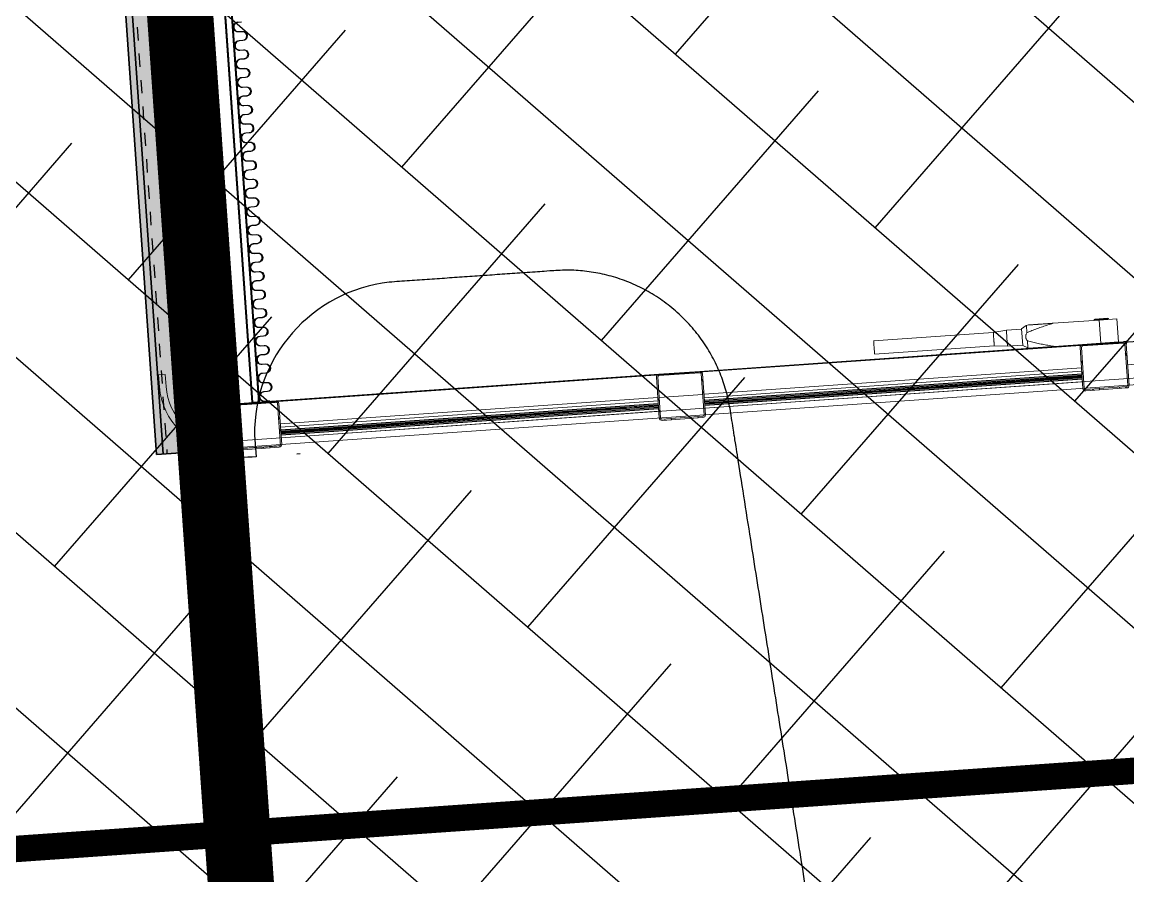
# Model space of a CAD drawing. Header units: millimetres. Extents: x 50357 to 985146, y 723188 to 1803594.
# Drawn here: x 834398.63 to 834406.99, y 820139.89 to 820146.35 of the extents above; entities that cross this region are included whole.
import ezdxf
from ezdxf.xclip import XClip

# ---------------------------------------------------------------- set-up
doc = ezdxf.new("R2010")
doc.units = ezdxf.units.MM
doc.header["$LTSCALE"] = 3
doc.header["$MEASUREMENT"] = 0
for name, pattern in [('DASHED', [19.05, 12.7, -6.35]), ('DASHED2', [0.375, 0.25, -0.125]), ('Grid Line', [22.225, 12.7, -3.175, 3.175, -3.175]), ('XXASB-PIW-ARC-DWG-1012-MWP-XXXX-WS3-XC$0$XXXXX-PIW-P-ASB_BRIDGE_DECK_ARC-XXX$0$DASHED', [19.05, 12.7, -6.35]), ('XXASB-PIW-ARC-DWG-1012-MWP-XXXX-WS3-XC$0$XXXXX-PIW-P-ASB_P34_DECK_ARC-XXX$0$Member Hidden', [4.5, 2.5, -2])]:
    doc.linetypes.add(name, pattern=pattern)
doc.layers.add('-Excluded area line', color=7, linetype='DASHED2', lineweight=40)
for name, color, linetype in [('-Section line', 7, 'Continuous'), ('00_Xref', 7, 'Continuous'), ('3A35X-MAGP-P-LD-00-0$0$LWK-GA_HANDRAIL', 7, 'Continuous'), ('3A35X-MAGP-P-LD-00-0$0$LWK-MA_PAVING BANDING', 8, 'Continuous'), ('_ANCILIARY HATCH', 252, 'Continuous')]:
    doc.layers.add(name, color=color, linetype=linetype)
for name, color, linetype, true_color in [('WKD071__', 7, 'Continuous', 0x6e6e6e), ('XXASB-PIW-ARC-DWG-1012-MWP-XXXX-WS3-XC$0$XXXXX-PIW-P-ASB_BRIDGE_DECK_ARC-XXX$0$ADS280_BSteel', 7, 'Continuous', 0x6e6e6e), ('XXASB-PIW-ARC-DWG-1012-MWP-XXXX-WS3-XC$0$XXXXX-PIW-P-ASB_BRIDGE_DECK_ARC-XXX$0$ADS280_CSteel', 7, 'Continuous', 0x6e6e6e), ('XXASB-PIW-ARC-DWG-1012-MWP-XXXX-WS3-XC$0$XXXXX-PIW-P-ASB_P34_DECK_ARC-XXX$0$A-ALUM_CLADD', 7, 'Continuous', 0x6e6e6e), ('XXASB-PIW-ARC-DWG-1012-MWP-XXXX-WS3-XC$0$XXXXX-PIW-P-ASB_P34_DECK_ARC-XXX$0$A-ALUM_CLADD_S', 7, 'Continuous', 0x6e6e6e), ('XXASB-PIW-ARC-DWG-1012-MWP-XXXX-WS3-XC$0$XXXXX-PIW-P-ASB_P34_DECK_ARC-XXX$0$ADS060_1', 7, 'Continuous', 0x6e6e6e), ('XXASB-PIW-ARC-DWG-1012-MWP-XXXX-WS3-XC$0$XXXXX-PIW-P-ASB_P34_DECK_ARC-XXX$0$ADS280_R', 7, 'XXASB-PIW-ARC-DWG-1012-MWP-XXXX-WS3-XC$0$XXXXX-PIW-P-ASB_P34_DECK_ARC-XXX$0$Member Hidden', 0x6e6e6e)]:
    doc.layers.add(name, color=color, linetype=linetype, true_color=true_color)
for name, color, linetype, lineweight, true_color in [('XXASB-PIW-ARC-DWG-1012-MWP-XXXX-WS3-XC$0$XXXXX-PIW-P-ASB_BRIDGE_DECK_ARC-XXX$0$A-FLOR-HRAL', 7, 'Continuous', 13, 0x6e6e6e), ('XXASB-PIW-ARC-DWG-1012-MWP-XXXX-WS3-XC$0$XXXXX-PIW-P-ASB_BRIDGE_DECK_ARC-XXX$0$A-GENM', 7, 'Continuous', 13, 0x6e6e6e), ('XXASB-PIW-ARC-DWG-1012-MWP-XXXX-WS3-XC$0$XXXXX-PIW-P-ASB_BRIDGE_DECK_ARC-XXX$0$ADS280__', 7, 'Continuous', 13, 0x6e6e6e), ('XXASB-PIW-ARC-DWG-1012-MWP-XXXX-WS3-XC$0$XXXXX-PIW-P-ASB_BRIDGE_DECK_ARC-XXX$0$ADS280_B', 7, 'Continuous', 13, 0x6e6e6e), ('XXASB-PIW-ARC-DWG-1012-MWP-XXXX-WS3-XC$0$XXXXX-PIW-P-ASB_BRIDGE_DECK_ARC-XXX$0$ADS280_H', 7, 'XXASB-PIW-ARC-DWG-1012-MWP-XXXX-WS3-XC$0$XXXXX-PIW-P-ASB_BRIDGE_DECK_ARC-XXX$0$DASHED', 25, 0x6e6e6e), ('XXASB-PIW-ARC-DWG-1012-MWP-XXXX-WS3-XC$0$XXXXX-PIW-P-ASB_P34_DECK_ARC-XXX$0$ADS060', 7, 'Continuous', 25, 0x6e6e6e), ('XXASB-PIW-ARC-DWG-1012-MWP-XXXX-WS3-XC$0$XXXXX-PIW-P-ASB_P34_DECK_ARC-XXX$0$ADS280__', 7, 'Continuous', 13, 0x6e6e6e), ('XXASB-PIW-ARC-DWG-1012-MWP-XXXX-WS3-XC$0$XXXXX-PIW-P-ASB_P34_DECK_ARC-XXX$0$ADS280_BSteel', 7, 'Continuous', 13, 0x6e6e6e), ('XXASB-PIW-ARC-DWG-1012-MWP-XXXX-WS3-XC$0$XXXXX-PIW-P-ASB_P34_DECK_ARC-XXX$0$ADS280_CSteel', 7, 'Continuous', 13, 0x6e6e6e), ('XXASB-PIW-ARC-DWG-1012-MWP-XXXX-WS3-XC$0$XXXXX-PIW-P-ASB_P34_DECK_ARC-XXX$0$ADS280_S', 7, 'Continuous', 35, 0x6e6e6e)]:
    doc.layers.add(name, color=color, linetype=linetype, lineweight=lineweight, true_color=true_color)
pattern_1 = [(122.722, (835227065.1, 818090920.5), (-149.583724, -96.11217), []), (122.722, (835226878.96, 818090961.01), (-149.583724, -96.11217), [])]

# ---------------------------------------------------------------- blocks, each defined once
blk = doc.blocks.new('x-baseplan')
blk.add_lwpolyline([(834550.5505, 818213.8099), (834557.1707, 818119.1058), (834549.7388, 818118.5863), (834547.9798, 818143.7498), (834547.5808, 818143.722), (834547.5407, 818144.2956), (834539.9643, 818143.7659), (834540.0207, 818142.9597), (834532.4541, 818142.4509), (834523.9731, 818144.3196), (834526.2542, 818154.6723), (834539.4112, 818151.6754), (834539.6457, 818148.3218), (834547.2222, 818148.8514), (834547.1833, 818149.4081), (834547.5823, 818149.436), (834542.9962, 818215.0413), (834543.2207, 818215.057), (834550.326, 818213.7942), (834550.5505, 818213.8099)])
blk = doc.blocks.new('XXASB-PIW-ARC-DWG-1012-MWP-XXXX-WS3-XC$0$XXXXX-PIW-P-ASB_BRIDGE_DECK_ARC-XXX$0$Top Rail Type - Top Rail_Internal_-3272184-DECK F_F_L__ARC')
at = {"layer": 'XXASB-PIW-ARC-DWG-1012-MWP-XXXX-WS3-XC$0$XXXXX-PIW-P-ASB_BRIDGE_DECK_ARC-XXX$0$A-FLOR-HRAL'}
for p, q in [((-682184.7, 105463.2), (-682234.7, 105463.1)), ((-682234.7, 105463.1), (-682234.5, 105372)), ((-682184.7, 105463.2), (-682184.5, 105372.2)), ((-681778.9, 104924.2), (-673435.1, 104924.2)), ((-681781.4, 104874.2), (-673435.1, 104874.2))]:
    blk.add_line(p, q, dxfattribs=at)
for radius, end in [(501.4, 264.46525), (451.4, 264.16656)]:
    blk.add_arc((-681733.1, 105373.3), radius, 180.15067, end, dxfattribs=at)
blk = doc.blocks.new('XXASB-PIW-ARC-DWG-1012-MWP-XXXX-WS3-XC$0$XXXXX-PIW-P-ASB_BRIDGE_DECK_ARC-XXX$0$Railing - Sabco_Joint-3422319-DECK F_F_L__ARC')
at = {"layer": 'XXASB-PIW-ARC-DWG-1012-MWP-XXXX-WS3-XC$0$XXXXX-PIW-P-ASB_BRIDGE_DECK_ARC-XXX$0$A-FLOR-HRAL'}
for p, q in [((-8.8, 0.5), (-7.8, 0.5)), ((-8.8, 0.5), (-8.8, -0.5)), ((-7.8, 0.5), (-1.5, 0.5)), ((-7.8, -0.5), (-7.8, 0.5)), ((-1.5, -0.5), (-1.5, 0.5)), ((1.5, 0.5), (7.8, 0.5)), ((1.5, 0.5), (1.5, -0.5)), ((7.8, 0.5), (8.8, 0.5)), ((7.8, 0.5), (7.8, -0.5)), ((8.8, 0.5), (8.8, -0.5)), ((-7.8, -0.5), (-8.8, -0.5)), ((-1.5, -0.5), (-7.8, -0.5)), ((7.8, -0.5), (1.5, -0.5)), ((8.8, -0.5), (7.8, -0.5))]:
    blk.add_line(p, q, dxfattribs=at)
blk = doc.blocks.new('XXASB-PIW-ARC-DWG-1012-MWP-XXXX-WS3-XC$0$XXXXX-PIW-P-ASB_BRIDGE_DECK_ARC-XXX$0$Railing - Railing-3272202-DECK F_F_L__ARC')
at = {"layer": 'XXASB-PIW-ARC-DWG-1012-MWP-XXXX-WS3-XC$0$XXXXX-PIW-P-ASB_BRIDGE_DECK_ARC-XXX$0$A-FLOR-HRAL'}
for p, q in [((-678482.6, 105003.9), (-681342.6, 105003.9)), ((-681342.6, 104984.8), (-678482.6, 104984.8)), ((-681342.6, 104982.5), (-678482.6, 104982.4)), ((-681342.6, 104974.7), (-678482.6, 104974.7)), ((-681342.6, 104972.3), (-681342.6, 104973.3)), ((-681342.6, 104973.3), (-681128.2, 104973.3)), ((-681342.6, 104966), (-681342.6, 104972.3)), ((-681342.6, 104972.3), (-681128.1, 104972.3)), ((-681342.6, 104963), (-681342.6, 104966)), ((-681342.6, 104966), (-678482.6, 104966)), ((-681127.1, 104973.3), (-679928.2, 104973.3)), ((-681127.1, 104972.3), (-679928.1, 104972.3)), ((-679927.1, 104973.3), (-678728.2, 104973.3)), ((-679927.1, 104972.3), (-678728.1, 104972.3)), ((-678727.1, 104973.3), (-678482.6, 104973.3)), ((-678727.1, 104972.3), (-678482.6, 104972.3)), ((-675272.6, 105003.9), (-678132.6, 105003.9)), ((-678132.6, 104984.8), (-675272.6, 104984.8)), ((-678132.6, 104982.4), (-675272.6, 104982.4)), ((-678132.6, 104974.7), (-675272.6, 104974.7)), ((-678132.6, 104973.3), (-677528.2, 104973.3)), ((-678132.6, 104972.3), (-677528.1, 104972.3)), ((-678132.6, 104966), (-675272.6, 104966)), ((-677527.1, 104973.3), (-676328.2, 104973.3)), ((-677527.1, 104972.3), (-676328.1, 104972.3)), ((-676327.1, 104973.3), (-675272.6, 104973.3)), ((-676327.1, 104972.3), (-675272.6, 104972.3)), ((-681342.6, 104956.8), (-681342.6, 104963)), ((-681342.6, 104963), (-678482.6, 104963)), ((-681342.6, 104955.8), (-681342.6, 104956.8)), ((-681342.6, 104956.8), (-681128.1, 104956.8)), ((-681342.6, 104955.8), (-681128.2, 104955.8)), ((-681342.6, 104954.3), (-678482.6, 104954.3)), ((-681342.6, 104946.6), (-678482.6, 104946.6)), ((-681342.6, 104944.3), (-678482.6, 104944.2)), ((-681342.6, 104925.1), (-678482.6, 104925.1)), ((-681127.1, 104956.8), (-679928.1, 104956.8)), ((-681127.1, 104955.8), (-679928.2, 104955.8)), ((-679927.1, 104956.8), (-678728.1, 104956.8)), ((-679927.1, 104955.8), (-678728.2, 104955.8)), ((-678727.1, 104956.8), (-678482.6, 104956.8)), ((-678727.1, 104955.8), (-678482.6, 104955.8)), ((-678132.6, 104963), (-675272.6, 104963)), ((-678132.6, 104956.8), (-677528.1, 104956.8)), ((-678132.6, 104955.8), (-677528.2, 104955.8)), ((-678132.6, 104954.3), (-675272.6, 104954.3)), ((-678132.6, 104946.6), (-675272.6, 104946.6)), ((-678132.6, 104944.2), (-675272.6, 104944.2)), ((-678132.6, 104925.1), (-675272.6, 104925.1)), ((-677527.1, 104956.8), (-676328.1, 104956.7)), ((-677527.1, 104955.8), (-676328.2, 104955.7)), ((-676327.1, 104956.7), (-675272.6, 104956.7)), ((-676327.1, 104955.7), (-675272.6, 104955.7))]:
    blk.add_line(p, q, dxfattribs=at)
at = {"extrusion": (0, 0, -1), "zscale": -1, "rotation": 90.00029486388054}
for p in [(681127.6, 104964.5), (679927.6, 104964.5), (678727.6, 104964.5), (677527.6, 104964.5), (676327.6, 104964.5)]:
    blk.add_blockref('XXASB-PIW-ARC-DWG-1012-MWP-XXXX-WS3-XC$0$XXXXX-PIW-P-ASB_BRIDGE_DECK_ARC-XXX$0$Railing - Sabco_Joint-3422319-DECK F_F_L__ARC', p, dxfattribs=at)
blk = doc.blocks.new('XXASB-PIW-ARC-DWG-1012-MWP-XXXX-WS3-XC$0$XXXXX-PIW-P-ASB_BRIDGE_DECK_ARC-XXX$0$Hanger Node - Hanger Node-V1-SECTION A')
at = {"layer": 'XXASB-PIW-ARC-DWG-1012-MWP-XXXX-WS3-XC$0$XXXXX-PIW-P-ASB_BRIDGE_DECK_ARC-XXX$0$A-GENM'}
for p, q in [((-666576, 22444.9), (-666590.6, 22345.5)), ((-666576, 22444.9), (-666574.7, 22444.9)), ((-666566.3, 22444.5), (-666563.9, 22444.4)), ((-666548.8, 22443.7), (-666545.8, 22443.5)), ((-666506.2, 22441.7), (-666503.2, 22441.5)), ((-666488.1, 22440.8), (-666485.7, 22440.7)), ((-666477.3, 22440.3), (-666476.1, 22440.3)), ((-666470.7, 22339.9), (-666476.1, 22440.3)), ((-666590.6, 22345.5), (-666595.9, 22230.6)), ((-666589.1, 22345.4), (-666530.7, 22342.7)), ((-666530.7, 22342.7), (-666472.2, 22340)), ((-666476.1, 22225), (-666470.7, 22339.9)), ((-666599.3, 22230.8), (-666622.6, 22194.4)), ((-666536, 22227.8), (-666599.3, 22230.8)), ((-666622.6, 22194.4), (-666626.9, 22178.2)), ((-666567.6, 22191.8), (-666621.9, 22194.3)), ((-666472.7, 22224.9), (-666536, 22227.8)), ((-666453.7, 22186.5), (-666507.9, 22189)), ((-666452.9, 22186.5), (-666472.7, 22224.9)), ((-666450.2, 22169.9), (-666452.9, 22186.5)), ((-666651.4, 21642.7), (-666635.1, 21991)), ((-666459.3, 21982.8), (-666475.6, 21634.5)), ((-666659.2, 21675.8), (-666663.8, 21578.2)), ((-666655.4, 21681.8), (-666660.5, 21571.9)), ((-666655.4, 21681.8), (-666659.2, 21675.8)), ((-666655.6, 21571.7), (-666650.4, 21681.6)), ((-666650.4, 21681.6), (-666655.4, 21681.8)), ((-666663.8, 21578.2), (-666660.5, 21571.9)), ((-666660.5, 21571.9), (-666655.6, 21571.7)), ((-666657.6, 21508.7), (-666651.4, 21642.7)), ((-666475.6, 21634.5), (-666651.4, 21642.7)), ((-666475.6, 21634.5), (-666481.8, 21500.5)), ((-666657.6, 21508.7), (-666481.8, 21500.5))]:
    blk.add_line(p, q, dxfattribs=at)
for points, knots in [([(-666567.6, 22191.8), (-666570.5, 22185.3), (-666576.2, 22172.3), (-666584.1, 22152.6), (-666591.3, 22132.7), (-666598, 22112.6), (-666604.6, 22092.4), (-666613.1, 22065.5), (-666623.3, 22031.7), (-666631.3, 22004.6), (-666635.1, 21991)], [0, 0, 0, 0, 0.1, 0.2, 0.3, 0.4, 0.5, 0.6, 0.8, 1, 1, 1, 1]), ([(-666635.1, 21991), (-666634.7, 22000.3), (-666633.8, 22018.8), (-666632.6, 22046.5), (-666631.5, 22069.4), (-666630.6, 22087.6), (-666630.1, 22098.9), (-666629.7, 22107.8), (-666629.4, 22114.6), (-666629.1, 22120.1), (-666628.9, 22124.5), (-666628.8, 22127.8), (-666628.6, 22131.1), (-666628.4, 22135.4), (-666628.2, 22140.9), (-666627.9, 22146.3), (-666627.7, 22149.9), (-666627.6, 22151.9), (-666627.6, 22153.4), (-666627.5, 22154.9), (-666627.4, 22157), (-666627.3, 22159.7), (-666627.1, 22162.9), (-666626.9, 22167.1), (-666626.8, 22170.9), (-666626.6, 22173.5), (-666626.6, 22174.7), (-666626.6, 22175.2), (-666626.6, 22175.4)], [0, 0, 0, 0, 0.0666667, 0.1333333, 0.2, 0.2333333, 0.2666667, 0.2833333, 0.3, 0.3166667, 0.325, 0.3333333, 0.3416667, 0.35, 0.3666667, 0.3833333, 0.3916667, 0.3958333, 0.4, 0.4041667, 0.4083333, 0.4166667, 0.425, 0.4333333, 0.45, 0.4583333, 0.4625, 0.4666667, 0.4666667, 0.4666667, 0.4666667]), ([(-666537.3, 22201), (-666539.1, 22201.1), (-666542.7, 22201), (-666548, 22200.3), (-666552.2, 22199.1), (-666555.6, 22197.9), (-666560.6, 22195.9), (-666564.5, 22193.8), (-666567.6, 22191.8)], [0, 0, 0, 0, 0.166667, 0.333333, 0.5, 0.583333, 0.666667, 1, 1, 1, 1]), ([(-666507.9, 22189), (-666510.8, 22191.3), (-666514.5, 22193.7), (-666519.3, 22196.2), (-666522.5, 22197.7), (-666526.7, 22199.3), (-666531.9, 22200.5), (-666535.4, 22200.9), (-666537.3, 22201)], [0, 0, 0, 0, 0.333333, 0.416667, 0.5, 0.666667, 0.833333, 1, 1, 1, 1]), ([(-666459.3, 21982.8), (-666461.9, 21996.7), (-666467.3, 22024.4), (-666474.4, 22059), (-666480.3, 22086.7), (-666485, 22107.3), (-666489.8, 22127.9), (-666495.1, 22148.4), (-666501.2, 22168.8), (-666505.6, 22182.3), (-666507.9, 22189)], [0, 0, 0, 0, 0.2, 0.4, 0.5, 0.6, 0.7, 0.8, 0.9, 1, 1, 1, 1]), ([(-666450.6, 22169.9), (-666450.6, 22169.9), (-666450.6, 22169.8), (-666450.6, 22169.3), (-666450.7, 22168.6), (-666450.7, 22167.8), (-666450.7, 22167.2), (-666450.8, 22166.4), (-666450.8, 22165.2), (-666451, 22162.6), (-666451.1, 22158.9), (-666451.3, 22154.7), (-666451.5, 22151.5), (-666451.6, 22148.8), (-666451.7, 22146.7), (-666451.8, 22145.2), (-666451.8, 22143.7), (-666451.9, 22141.7), (-666452.1, 22138.1), (-666452.4, 22132.7), (-666452.6, 22127.2), (-666452.8, 22122.9), (-666453, 22119.6), (-666453.1, 22116.3), (-666453.3, 22111.9), (-666453.6, 22106.3), (-666453.9, 22099.6), (-666454.3, 22090.6), (-666454.8, 22079.4), (-666455.7, 22061.1), (-666456.8, 22038.3), (-666458, 22010.6), (-666458.9, 21992.1), (-666459.3, 21982.8)], [0.5016304, 0.5016304, 0.5016304, 0.5016304, 0.5083333, 0.5166667, 0.525, 0.5291667, 0.5333333, 0.5375, 0.5416667, 0.55, 0.5666667, 0.575, 0.5833333, 0.5916667, 0.5958333, 0.6, 0.6041667, 0.6083333, 0.6166667, 0.6333333, 0.65, 0.6583333, 0.6666667, 0.675, 0.6833333, 0.7, 0.7166667, 0.7333333, 0.7666667, 0.8, 0.8666667, 0.9333333, 1, 1, 1, 1])]:
    blk.add_open_spline(points, degree=3, knots=knots, dxfattribs=at)
blk = doc.blocks.new('XXASB-PIW-ARC-DWG-1012-MWP-XXXX-WS3-XC$0$XXXXX-PIW-P-ASB_BRIDGE_DECK_ARC-XXX')
at = {"layer": 'XXASB-PIW-ARC-DWG-1012-MWP-XXXX-WS3-XC$0$XXXXX-PIW-P-ASB_BRIDGE_DECK_ARC-XXX$0$ADS280_CSteel'}
h = blk.add_hatch(dxfattribs=at)
h.set_pattern_fill('FP_1', color=256, style=0, pattern_type=2)
h.set_pattern_definition([(122.722, (835227065.1, 818090920.5), (-149.583724, -96.11217), []), (122.722, (835226878.96, 818090961.01), (-149.583724, -96.11217), [])])
h.paths.add_polyline_path([(834546471.9, 818148471.2), (834546450.3, 818148780.4), (834546443.4, 818148794.1), (834546428.9, 818148799), (834546119.7, 818148777.4), (834546106, 818148770.5), (834546101.1, 818148756), (834546122.7, 818148446.8), (834546129.6, 818148433.1), (834546144.1, 818148428.2), (834546453.3, 818148449.8), (834546467, 818148456.7)], flags=0)
h.paths.add_polyline_path([(834546461.9, 818148470.5), (834546459.5, 818148463.2), (834546452.6, 818148459.8), (834546143.4, 818148438.2), (834546136.1, 818148440.6), (834546132.7, 818148447.5), (834546111.1, 818148756.7), (834546113.5, 818148764), (834546120.4, 818148767.4), (834546429.6, 818148789), (834546436.9, 818148786.6), (834546440.3, 818148779.7), (834546460.2, 818148495.4)], flags=0)
at = {"layer": 'XXASB-PIW-ARC-DWG-1012-MWP-XXXX-WS3-XC$0$XXXXX-PIW-P-ASB_BRIDGE_DECK_ARC-XXX$0$ADS280__'}
for p, q in [((834546428.9, 818148799), (834546119.7, 818148777.4)), ((834546120.4, 818148767.4), (834546429.6, 818148789)), ((834546440.3, 818148779.7), (834546461.9, 818148470.5)), ((834546471.9, 818148471.2), (834546450.3, 818148780.4)), ((834546101.1, 818148756), (834546122.7, 818148446.8)), ((834546132.7, 818148447.5), (834546111.1, 818148756.7)), ((834546452.6, 818148459.8), (834546143.4, 818148438.2)), ((834546144.1, 818148428.2), (834546453.3, 818148449.8))]:
    blk.add_line(p, q, dxfattribs=at)
for centre, major_axis, start_param, end_param in [((834546121.1, 818148757.4), (18.2, 8.3), 1.212993, 2.783789), ((834546430.3, 818148779), (8.8, 18), 5.238681, 6.809477), ((834546430.3, 818148779), (1.96, 9.81), 4.979108, 6.549904), ((834546121.1, 818148757.4), (8.08, 5.89), 1.010547, 2.581343), ((834546142.7, 818148448.2), (-3.9, 19.6), 1.444816, 3.015613), ((834546142.7, 818148448.2), (-1.95, 9.81), 1.444816, 3.015613), ((834546451.9, 818148469.8), (-2.64, 9.65), 2.944664, 4.51546), ((834546451.9, 818148469.8), (16.6, 11.1), 4.19371, 5.764506)]:
    blk.add_ellipse(centre, major_axis=major_axis, ratio=1, start_param=start_param, end_param=end_param, dxfattribs=at)
at = {"layer": 'XXASB-PIW-ARC-DWG-1012-MWP-XXXX-WS3-XC$0$XXXXX-PIW-P-ASB_BRIDGE_DECK_ARC-XXX$0$ADS280_B'}
for p, q in [((834544541.2, 818148805.5), (834545445.6, 818148869.1)), ((834545446.3, 818148859.4), (834545445.7, 818148867.4)), ((834545447.5, 818148841.9), (834545446.4, 818148857.1)), ((834544541.3, 818148803.8), (834544541.9, 818148795.8)), ((834544542.1, 818148793.5), (834544543.1, 818148778.3)), ((834544543.3, 818148775.4), (834544544.7, 818148755.6)), ((834545449.1, 818148819.2), (834545447.7, 818148839)), ((834545450.5, 818148799.4), (834545449.1, 818148819.2)), ((834545451.8, 818148781.3), (834545450.7, 818148796.5)), ((834545452.5, 818148771), (834545451.9, 818148779)), ((834544544.7, 818148755.6), (834544546.1, 818148735.8)), ((834544546.3, 818148732.9), (834544547.4, 818148717.7)), ((834544547.6, 818148715.4), (834544548.1, 818148707.4)), ((834545452.6, 818148769.3), (834544548.2, 818148705.7))]:
    blk.add_line(p, q, dxfattribs=at)
at = {"layer": 'XXASB-PIW-ARC-DWG-1012-MWP-XXXX-WS3-XC$0$XXXXX-PIW-P-ASB_BRIDGE_DECK_ARC-XXX$0$ADS280_BSteel'}
for q in [(834546428.9, 818148799), (834546450.2, 818148780.4)]:
    blk.add_line((834546448.8, 818148800.4), q, dxfattribs=at)
at = {"layer": 'XXASB-PIW-ARC-DWG-1012-MWP-XXXX-WS3-XC$0$XXXXX-PIW-P-ASB_BRIDGE_DECK_ARC-XXX$0$ADS280_H'}
for p, q in [((834545445.7, 818148867.4), (834545445.7, 818148868.2)), ((834545445.7, 818148868.2), (834545445.7, 818148867.4)), ((834544541.3, 818148803.8), (834544541.3, 818148804.5)), ((834544541.3, 818148804.5), (834544541.3, 818148803.8)), ((834544548.1, 818148707.4), (834544548.2, 818148706.6)), ((834544548.2, 818148706.6), (834544548.1, 818148707.4)), ((834545452.5, 818148771), (834545452.5, 818148770.3)), ((834545452.5, 818148770.3), (834545452.5, 818148771))]:
    blk.add_line(p, q, dxfattribs=at)
at = {"layer": 'XXASB-PIW-ARC-DWG-1012-MWP-XXXX-WS3-XC$0$XXXXX-PIW-P-ASB_BRIDGE_DECK_ARC-XXX$0$A-FLOR-HRAL', "rotation": 3.999000000000387}
for name in ['XXASB-PIW-ARC-DWG-1012-MWP-XXXX-WS3-XC$0$XXXXX-PIW-P-ASB_BRIDGE_DECK_ARC-XXX$0$Railing - Railing-3272202-DECK F_F_L__ARC', 'XXASB-PIW-ARC-DWG-1012-MWP-XXXX-WS3-XC$0$XXXXX-PIW-P-ASB_BRIDGE_DECK_ARC-XXX$0$Top Rail Type - Top Rail_Internal_-3272184-DECK F_F_L__ARC']:
    blk.add_blockref(name, (835227065.1, 818090920.5), dxfattribs=at)
at = {"layer": 'XXASB-PIW-ARC-DWG-1012-MWP-XXXX-WS3-XC$0$XXXXX-PIW-P-ASB_BRIDGE_DECK_ARC-XXX$0$A-GENM', "xscale": -1, "rotation": 91.3558116182503}
blk.add_blockref('XXASB-PIW-ARC-DWG-1012-MWP-XXXX-WS3-XC$0$XXXXX-PIW-P-ASB_BRIDGE_DECK_ARC-XXX$0$Hanger Node - Hanger Node-V1-SECTION A', (834583656.2, 817483010.8), dxfattribs=at)
blk = doc.blocks.new('XXASB-PIW-ARC-DWG-1012-MWP-XXXX-WS3-XC$0$XXXXX-PIW-P-ASB_P34_DECK_ARC-XXX$0$A$C28FF3B3D')
blk.add_lwpolyline([(-3223.3, -14762.2), (-3221.4, -14768.6)])
at = {"layer": 'XXASB-PIW-ARC-DWG-1012-MWP-XXXX-WS3-XC$0$XXXXX-PIW-P-ASB_P34_DECK_ARC-XXX$0$A-ALUM_CLADD'}
blk.add_line((-3245.2, -14688.1), (-3260.7, -14635.3), dxfattribs=at)
for points in [[(-3223.3, -14762.2, 0.09367), (-3224.5, -14750.3), (-3232.2, -14724.4, -1), (-3159.3, -14702.9), (-3151.6, -14728.8, 1), (-3090.2, -14710.7), (-3097.9, -14684.8, -1), (-3025, -14663.3), (-3017.4, -14689.2, 1), (-2956, -14671.1), (-2963.6, -14645.2, -1), (-2890.7, -14623.7), (-2883.1, -14649.6, 1), (-2821.7, -14631.5), (-2829.3, -14605.6, -1), (-2756.4, -14584.1), (-2748.8, -14610, 1), (-2687.4, -14591.9), (-2695.1, -14566, -1), (-2622.2, -14544.5), (-2614.5, -14570.4, 1), (-2553.1, -14552.3), (-2560.8, -14526.4, -1), (-2487.9, -14504.9), (-2480.2, -14530.8, 1), (-2418.9, -14512.7), (-2426.5, -14486.8, -1), (-2353.6, -14465.3), (-2346, -14491.1, 1), (-2284.6, -14473), (-2292.2, -14447.1, -1), (-2219.3, -14425.6), (-2211.7, -14451.5, 1), (-2150.3, -14433.4), (-2157.9, -14407.5, -1), (-2085, -14386), (-2077.4, -14411.9, 1), (-2016, -14393.8), (-2023.7, -14367.9, -1), (-1950.8, -14346.4), (-1943.1, -14372.3, 1), (-1881.7, -14354.2), (-1889.4, -14328.3, -1), (-1816.5, -14306.8), (-1808.8, -14332.7, 1), (-1747.5, -14314.6), (-1755.1, -14288.7, -1), (-1682.2, -14267.2), (-1674.6, -14293.1, 1), (-1613.2, -14275), (-1620.8, -14249.1, -1), (-1547.9, -14227.6), (-1540.3, -14253.5, 1), (-1478.9, -14235.4), (-1486.5, -14209.5, -1), (-1413.6, -14188), (-1406, -14213.9, 1), (-1344.6, -14195.7), (-1352.3, -14169.8, -1), (-1279.4, -14148.3), (-1271.7, -14174.2, 1), (-1210.3, -14156.1), (-1218, -14130.2, -1), (-1145.1, -14108.7), (-1137.5, -14134.6, 1), (-1076.1, -14116.5), (-1083.7, -14090.6, -1), (-1010.8, -14069.1), (-1003.2, -14095, 1), (-941.8, -14076.9), (-949.4, -14051, -1), (-876.5, -14029.5), (-868.9, -14055.4, 1), (-807.5, -14037.3), (-815.2, -14011.4, -1), (-742.3, -13989.9), (-734.6, -14015.8, 1), (-673.2, -13997.7), (-680.9, -13971.8, -1), (-608, -13950.3), (-600.3, -13976.2, 1), (-539, -13958.1), (-546.6, -13932.2, -1), (-473.7, -13910.7)], [(-468.9, -13937.4), (-476.6, -13911.5, 1), (-543.7, -13931.3), (-536.1, -13957.2, -1), (-603.2, -13977), (-610.9, -13951.1, 1), (-678, -13970.9), (-670.4, -13996.8, -1), (-737.5, -14016.6), (-745.1, -13990.7, 1), (-812.3, -14010.5), (-804.6, -14036.4, -1), (-871.8, -14056.2), (-879.4, -14030.4, 1), (-946.6, -14050.2), (-938.9, -14076.1, -1), (-1006.1, -14095.9), (-1013.7, -14070, 1), (-1080.8, -14089.8), (-1073.2, -14115.7, -1), (-1140.3, -14135.5), (-1148, -14109.6, 1), (-1215.1, -14129.4), (-1207.5, -14155.3, -1), (-1274.6, -14175.1), (-1282.2, -14149.2, 1), (-1349.4, -14169), (-1341.7, -14194.9, -1), (-1408.9, -14214.7), (-1416.5, -14188.8, 1), (-1483.7, -14208.6), (-1476, -14234.5, -1), (-1543.2, -14254.3), (-1550.8, -14228.4, 1), (-1617.9, -14248.2), (-1610.3, -14274.1, -1), (-1677.4, -14293.9), (-1685.1, -14268, 1), (-1752.2, -14287.8), (-1744.6, -14313.7, -1), (-1811.7, -14333.5), (-1819.4, -14307.6, 1), (-1886.5, -14327.5), (-1878.9, -14353.3, -1), (-1946, -14373.2), (-1953.6, -14347.3, 1), (-2020.8, -14367.1), (-2013.1, -14393, -1), (-2080.3, -14412.8), (-2087.9, -14386.9, 1), (-2155.1, -14406.7), (-2147.4, -14432.6, -1), (-2214.6, -14452.4), (-2222.2, -14426.5, 1), (-2289.3, -14446.3), (-2281.7, -14472.2, -1), (-2348.8, -14492), (-2356.5, -14466.1, 1), (-2423.6, -14485.9), (-2416, -14511.8, -1), (-2483.1, -14531.6), (-2490.8, -14505.7, 1), (-2557.9, -14525.5), (-2550.3, -14551.4, -1), (-2617.4, -14571.2), (-2625, -14545.3, 1), (-2692.2, -14565.1), (-2684.5, -14591, -1), (-2751.7, -14610.8), (-2759.3, -14584.9, 1), (-2826.5, -14604.7), (-2818.8, -14630.6, -1), (-2886, -14650.5), (-2893.6, -14624.6, 1), (-2960.7, -14644.4), (-2953.1, -14670.3, -1), (-3020.2, -14690.1), (-3027.9, -14664.2, 1), (-3095, -14684), (-3087.4, -14709.9, -1), (-3154.5, -14729.7), (-3162.1, -14703.8, 1), (-3229.3, -14723.6), (-3221.6, -14749.5, -0.139026), (-3221.4, -14768.6, -0.139026)]]:
    blk.add_lwpolyline(points, format="xyb", dxfattribs=at)
at = {"layer": 'XXASB-PIW-ARC-DWG-1012-MWP-XXXX-WS3-XC$0$XXXXX-PIW-P-ASB_P34_DECK_ARC-XXX$0$A-ALUM_CLADD_S'}
for points in [[(-3260.7, -14635.3), (200, -13615), (200, -12975.5)], [(-3259.3, -14640.1), (205, -13618.7), (205, -12975.5)], [(-3246.6, -14683.3), (250, -13652.4), (250, -12975.5)], [(-3245.2, -14688.1), (255, -13656.1), (255, -12975.5)]]:
    blk.add_lwpolyline(points, dxfattribs=at)
blk = doc.blocks.new('XXASB-PIW-ARC-DWG-1012-MWP-XXXX-WS3-XC$0$XXXXX-PIW-P-ASB_P34_DECK_ARC-XXX')
at = {"layer": 'XXASB-PIW-ARC-DWG-1012-MWP-XXXX-WS3-XC$0$XXXXX-PIW-P-ASB_P34_DECK_ARC-XXX$0$ADS060', "extrusion": (3.2575e-17, -2.55663e-18, -1)}
blk.add_hatch(color=256, dxfattribs=at).paths.add_polyline_path([(-834539170.5, 818147949.5), (-834539669.3, 818147984.4), (-834539411.1, 818151675.6), (-834538901.8, 818151791.6)])
at = {"layer": 'XXASB-PIW-ARC-DWG-1012-MWP-XXXX-WS3-XC$0$XXXXX-PIW-P-ASB_P34_DECK_ARC-XXX$0$ADS060_1', "extrusion": (5.58023e-16, 2.61894e-17, -1)}
blk.add_hatch(color=256, dxfattribs=at).paths.add_polyline_path([(-834539120.6, 818147946), (-834539170.5, 818147949.5), (-834538901.8, 818151791.6), (-834538850.8, 818151803.2)])
at = {"layer": 'XXASB-PIW-ARC-DWG-1012-MWP-XXXX-WS3-XC$0$XXXXX-PIW-P-ASB_P34_DECK_ARC-XXX$0$ADS280_CSteel'}
h = blk.add_hatch(dxfattribs=at)
h.set_pattern_fill('FP_1', color=256, style=0, pattern_type=2)
h.set_pattern_definition(pattern_1)
h.paths.add_polyline_path([(834546471.9, 818148471.2), (834546450.3, 818148780.4), (834546443.4, 818148794.1), (834546428.9, 818148799), (834546119.7, 818148777.4), (834546106, 818148770.5), (834546101.1, 818148756), (834546122.7, 818148446.8), (834546129.6, 818148433.1), (834546144.1, 818148428.2), (834546453.3, 818148449.8), (834546467, 818148456.7)], flags=0)
h.paths.add_polyline_path([(834546461.9, 818148470.5), (834546459.5, 818148463.2), (834546452.6, 818148459.8), (834546143.4, 818148438.2), (834546136.1, 818148440.6), (834546132.7, 818148447.5), (834546111.1, 818148756.7), (834546113.5, 818148764), (834546120.4, 818148767.4), (834546429.6, 818148789), (834546436.9, 818148786.6), (834546440.3, 818148779.7), (834546460.2, 818148495.4)], flags=0)
h = blk.add_hatch(dxfattribs=at)
h.set_pattern_fill('FP_1', color=256, style=0, pattern_type=2)
h.set_pattern_definition(pattern_1)
h.paths.add_polyline_path([(834543269.7, 818148247.3), (834543248.1, 818148556.6), (834543241.3, 818148570.3), (834543226.7, 818148575.1), (834542917.5, 818148553.5), (834542903.8, 818148546.7), (834542898.9, 818148532.2), (834542920.6, 818148222.9), (834542927.4, 818148209.2), (834542941.9, 818148204.4), (834543251.2, 818148226), (834543264.9, 818148232.8)], flags=0)
h.paths.add_polyline_path([(834543259.7, 818148246.6), (834543257.3, 818148239.4), (834543250.5, 818148236), (834542941.2, 818148214.4), (834542934, 818148216.8), (834542930.5, 818148223.6), (834542908.9, 818148532.9), (834542911.3, 818148540.1), (834542918.2, 818148543.6), (834543227.4, 818148565.2), (834543234.7, 818148562.7), (834543238.1, 818148555.9), (834543256, 818148299.9)], flags=0)
h = blk.add_hatch(dxfattribs=at)
h.set_pattern_fill('FP_1', color=256, style=0, pattern_type=2)
h.set_pattern_definition(pattern_1)
h.paths.add_polyline_path([(834540067.5, 818148023.5), (834540045.9, 818148332.7), (834540039.1, 818148346.4), (834540024.6, 818148351.3), (834539715.3, 818148329.7), (834539701.6, 818148322.9), (834539696.8, 818148308.3), (834539718.4, 818147999.1), (834539725.2, 818147985.4), (834539739.7, 818147980.5), (834540049, 818148002.1), (834540062.7, 818148009), (834540066.3, 818148020)], flags=0)
h.paths.add_polyline_path([(834540057.5, 818148022.8), (834540055.1, 818148015.5), (834540048.3, 818148012.1), (834539739, 818147990.5), (834539731.8, 818147992.9), (834539728.4, 818147999.8), (834539706.7, 818148309), (834539709.2, 818148316.3), (834539716, 818148319.7), (834540025.3, 818148341.3), (834540032.5, 818148338.9), (834540035.9, 818148332), (834540051.9, 818148104.3)], flags=0)
at = {"layer": 'XXASB-PIW-ARC-DWG-1012-MWP-XXXX-WS3-XC$0$XXXXX-PIW-P-ASB_P34_DECK_ARC-XXX$0$ADS280__'}
for p, q in [((834546428.9, 818148799), (834546119.7, 818148777.4)), ((834546120.4, 818148767.4), (834546429.6, 818148789)), ((834546440.3, 818148779.7), (834546461.9, 818148470.5)), ((834546471.9, 818148471.2), (834546450.3, 818148780.4)), ((834546101.1, 818148756), (834546122.7, 818148446.8)), ((834546132.7, 818148447.5), (834546111.1, 818148756.7)), ((834547159.4, 818148674.6), (834546461.1, 818148625.8)), ((834542898.9, 818148532.2), (834542920.6, 818148222.9)), ((834542930.5, 818148223.6), (834542908.9, 818148532.9)), ((834543226.7, 818148575.1), (834542917.5, 818148553.5)), ((834542918.2, 818148543.6), (834543227.4, 818148565.2)), ((834543238.1, 818148555.9), (834543259.7, 818148246.6)), ((834543269.7, 818148247.3), (834543248.1, 818148556.6)), ((834546111.9, 818148601.4), (834543259.1, 818148402)), ((834546452.6, 818148459.8), (834546143.4, 818148438.2)), ((834546144.1, 818148428.2), (834546453.3, 818148449.8)), ((834542909.8, 818148377.6), (834540056.7, 818148178.1)), ((834543248.9, 818148401.3), (834542919.7, 818148378.3)), ((834539964.9, 818143758.2), (834539644.9, 818148333.6)), ((834539696.8, 818148308.3), (834539718.4, 818147999.1)), ((834540024.6, 818148351.3), (834539715.3, 818148329.7)), ((834540067.5, 818148023.5), (834540045.9, 818148332.7)), ((834543250.5, 818148236), (834542941.2, 818148214.4)), ((834542941.9, 818148204.4), (834543251.2, 818148226)), ((834539718.4, 818147998.8), (834539991.2, 818144099)), ((834539739.7, 818147980.5), (834540049, 818148002.1))]:
    blk.add_line(p, q, dxfattribs=at)
for centre, major_axis, start_param, end_param in [((834546121.1, 818148757.4), (18.2, 8.3), 1.212993, 2.783789), ((834546430.3, 818148779), (8.8, 18), 5.238681, 6.809477), ((834546430.3, 818148779), (1.96, 9.81), 4.979108, 6.549904), ((834546121.1, 818148757.4), (8.08, 5.89), 1.010547, 2.581343), ((834542918.9, 818148533.6), (-10.5, 17), 5.802892, 7.373689), ((834542918.9, 818148533.6), (-5.02, 8.65), 5.826684, 7.39748), ((834543228.1, 818148555.2), (-19.3, 5.1), 3.470489, 5.041286), ((834543228.1, 818148555.2), (9.99, 0.35), 0.034895, 1.605692), ((834546142.7, 818148448.2), (-3.9, 19.6), 1.444816, 3.015613), ((834546142.7, 818148448.2), (-1.95, 9.81), 1.444816, 3.015613), ((834546451.9, 818148469.8), (-2.64, 9.65), 2.944664, 4.51546), ((834546451.9, 818148469.8), (16.6, 11.1), 4.19371, 5.764506), ((834539716.7, 818148309.7), (-19.8, 2.5), 4.90816, 6.478956), ((834540026, 818148331.3), (2.5, 19.8), 4.90816, 6.478956), ((834542940.5, 818148224.3), (-14.6, 13.6), 0.820293, 2.39109), ((834542940.5, 818148224.3), (-8.31, 5.56), 0.659418, 2.230214), ((834543249.8, 818148245.9), (6.82, 7.31), 3.961886, 5.532682), ((834543249.8, 818148245.9), (20, 0.7), 4.747284, 6.318081), ((834540047.6, 818148022.1), (-14.6, 13.6), 2.39109, 3.961886), ((834539738.3, 818148000.5), (11.1, 16.6), 2.230214, 3.801011)]:
    blk.add_ellipse(centre, major_axis=major_axis, ratio=1, start_param=start_param, end_param=end_param, dxfattribs=at)
blk.add_rational_spline([(834539739, 818147990.5), (834539893.6, 818148001.3), (834540048.3, 818148012.1), (834540058.2, 818148012.8), (834540057.5, 818148022.8), (834540046.7, 818148177.4), (834540035.9, 818148332), (834540035.6, 818148336.2), (834540032.5, 818148338.9), (834540029.4, 818148341.6), (834540025.3, 818148341.3), (834539870.6, 818148330.5), (834539716, 818148319.7), (834539706, 818148319), (834539706.7, 818148309), (834539717.5, 818148154.4), (834539728.4, 818147999.8), (834539729, 818147989.8), (834539739, 818147990.5)], [1, 1, 1, 0.707106781187, 1, 1, 1, 0.923879532511, 1, 0.923879532511, 1, 1, 1, 0.707106781187, 1, 1, 1, 0.707106781187, 1], degree=2, knots=[0, 0, 0, 1, 1, 2.570796, 2.570796, 3.570796, 3.570796, 4.356194, 4.356194, 5.141593, 5.141593, 6.141593, 6.141593, 7.712389, 7.712389, 8.712389, 8.712389, 10.283185, 10.283185, 10.283185], dxfattribs=at)
at = {"layer": 'XXASB-PIW-ARC-DWG-1012-MWP-XXXX-WS3-XC$0$XXXXX-PIW-P-ASB_P34_DECK_ARC-XXX$0$ADS280_BSteel'}
for p, q in [((834546119.7, 818148777.4), (834543226.7, 818148575.1)), ((834546448.8, 818148800.4), (834546428.9, 818148799)), ((834546448.8, 818148800.4), (834546450.2, 818148780.4)), ((834542917.5, 818148553.5), (834540024.6, 818148351.3))]:
    blk.add_line(p, q, dxfattribs=at)
at = {"layer": 'XXASB-PIW-ARC-DWG-1012-MWP-XXXX-WS3-XC$0$XXXXX-PIW-P-ASB_P34_DECK_ARC-XXX$0$ADS280_R'}
blk.add_line((834538933, 818151775.2), (834539200.4, 818147951.6), dxfattribs=at)
at = {"layer": 'XXASB-PIW-ARC-DWG-1012-MWP-XXXX-WS3-XC$0$XXXXX-PIW-P-ASB_P34_DECK_ARC-XXX$0$ADS280_S'}
for p, q in [((834538851.9, 818151788.1), (834539120.6, 818147946)), ((834538901.8, 818151791.6), (834539170.5, 818147949.5)), ((834539669.3, 818147984.4), (834539411.1, 818151675.6)), ((834539120.6, 818147946), (834539669.3, 818147984.4))]:
    blk.add_line(p, q, dxfattribs=at)
at = {"layer": 'XXASB-PIW-ARC-DWG-1012-MWP-XXXX-WS3-XC$0$XXXXX-PIW-P-ASB_P34_DECK_ARC-XXX$0$A-ALUM_CLADD', "rotation": 77.57393732135162}
blk.add_blockref('XXASB-PIW-ARC-DWG-1012-MWP-XXXX-WS3-XC$0$XXXXX-PIW-P-ASB_P34_DECK_ARC-XXX$0$A$C28FF3B3D', (834526254.2, 818154672.3), dxfattribs=at)
blk.add_blockref('XXASB-PIW-ARC-DWG-1012-MWP-XXXX-WS3-XC$0$XXXXX-PIW-P-ASB_P34_DECK_ARC-XXX$0$A$C28FF3B3D', (834526254.2, 818154672.3), dxfattribs=at)
blk = doc.blocks.new('XXASB-PIW-ARC-DWG-1012-MWP-XXXX-WS3-XC')
for name in ['XXASB-PIW-ARC-DWG-1012-MWP-XXXX-WS3-XC$0$XXXXX-PIW-P-ASB_BRIDGE_DECK_ARC-XXX', 'XXASB-PIW-ARC-DWG-1012-MWP-XXXX-WS3-XC$0$XXXXX-PIW-P-ASB_P34_DECK_ARC-XXX']:
    blk.add_blockref(name, (0, 0))

msp = doc.modelspace()

# ---------------------------------------------------------------- hatches: boundary and pattern name
at = {"layer": '-Excluded area line'}
h = msp.add_hatch(dxfattribs=at)
h.set_pattern_fill('ANSI31', color=256)
h.set_pattern_definition([(45, (-139.47494, 1995.13076), (-0.088388347648, 0.088388347648), [])])
edge = h.paths.add_edge_path(flags=0)
edge.add_arc((834436.5268, 820041.2161), 0.5122, 0, 360)
edge = h.paths.add_edge_path(flags=17)
edge.add_line((834370.1796, 819898.3582), (834354.1764, 820127.3308))
edge.add_line((834354.1764, 820127.3308), (834355.7473, 820127.4406))
edge.add_line((834355.7473, 820127.4406), (834352.9692, 820167.1368))
edge.add_line((834352.9692, 820167.1368), (834351.3095, 820168.2318))
edge.add_line((834351.3095, 820168.2318), (834350.2016, 820184.0723))
edge.add_line((834350.2016, 820184.0723), (834350.2024, 820184.0729))
edge.add_arc((834337.5716, 820166.7457), 21.4422, 53.90525, 53.90955, ccw=False)
edge.add_line((834350.2037, 820184.0719), (834353.336, 820181.5063))
edge.add_line((834353.336, 820181.5063), (834358.2744, 820176.9438))
edge.add_arc((834422.1325, 820262.4089), 106.6872, 233.233545, 261.758005)
edge.add_line((834406.8385, 820156.8237), (834414.6807, 820155.7938))
edge.add_line((834414.6807, 820155.7938), (834431.0888, 820153.6391))
edge.add_line((834431.0888, 820153.6391), (834466.4887, 820152.6977))
edge.add_line((834466.4887, 820152.6977), (834466.489, 820152.6974))
edge.add_line((834466.489, 820152.6974), (834466.4918, 820152.6976))
edge.add_line((834466.4918, 820152.6976), (834490.6781, 820153.5131))
edge.add_line((834490.6781, 820153.5131), (834493.6229, 820153.7196))
edge.add_line((834493.6229, 820153.7196), (834497.3389, 820100.6412))
edge.add_line((834497.3389, 820100.6412), (834503.3242, 820101.0602))
edge.add_line((834503.3242, 820101.0602), (834506.8161, 820051.1823))
edge.add_line((834506.8161, 820051.1823), (834500.8302, 820050.7633))
edge.add_line((834500.8302, 820050.7633), (834503.924, 820006.5714))
edge.add_line((834503.924, 820006.5714), (834501.6802, 820006.4143))
edge.add_line((834501.6802, 820006.4143), (834503.9259, 819974.3285))
edge.add_line((834503.9259, 819974.3285), (834504.6981, 819962.9897))
edge.add_line((834504.6981, 819962.9897), (834505.4238, 819963.0405))
edge.add_line((834505.4238, 819963.0405), (834506.1496, 819963.0912))
edge.add_line((834506.1496, 819963.0912), (834508.6469, 819927.0094))
edge.add_line((834508.6469, 819927.0094), (834507.2588, 819926.734))
edge.add_line((834507.2588, 819926.734), (834412.7758, 819914.6199))
edge.add_line((834412.7758, 819914.6199), (834370.1796, 819898.3582))
edge = h.paths.add_edge_path(flags=0)
edge.add_arc((834436.5268, 820041.2161), 0.5122, 0, 360)
h.paths.add_polyline_path([(834443.6736, 819938.9851), (834436.5268, 820041.2161), (834364.2033, 820036.1601), (834372.2756, 819920.6896), (834407.966, 819934.432)], flags=0)
h.paths.add_polyline_path([(834436.5268, 820041.2161), (834364.2033, 820036.1601), (834372.2756, 819920.6896), (834407.966, 819934.432), (834443.6736, 819938.9851)], flags=0)
h.paths.add_polyline_path([(834437.1913, 820039.1464), (834449.6784, 820040.0193), (834449.4933, 820042.6664), (834437.0063, 820041.7934)], flags=8)
h.paths.add_polyline_path([(834477.4882, 819990.9035), (834447.8591, 819988.8322), (834444.432, 820037.8561), (834474.0611, 820039.9274)], flags=0)
edge = h.paths.add_edge_path(flags=17)
edge.add_line((834370.1796, 819898.3582), (834354.1764, 820127.3308))
edge.add_line((834354.1764, 820127.3308), (834355.7473, 820127.4406))
edge.add_line((834355.7473, 820127.4406), (834352.9692, 820167.1368))
edge.add_line((834352.9692, 820167.1368), (834351.3095, 820168.2318))
edge.add_line((834351.3095, 820168.2318), (834350.2016, 820184.0723))
edge.add_line((834350.2016, 820184.0723), (834350.2024, 820184.0729))
edge.add_arc((834337.5716, 820166.7457), 21.4422, 53.90525, 53.90955, ccw=False)
edge.add_line((834350.2037, 820184.0719), (834353.336, 820181.5063))
edge.add_line((834353.336, 820181.5063), (834358.2744, 820176.9438))
edge.add_arc((834422.1325, 820262.4089), 106.6872, 233.233545, 261.758005)
edge.add_line((834406.8385, 820156.8237), (834414.6807, 820155.7938))
edge.add_line((834414.6807, 820155.7938), (834431.0888, 820153.6391))
edge.add_line((834431.0888, 820153.6391), (834466.4887, 820152.6977))
edge.add_line((834466.4887, 820152.6977), (834466.489, 820152.6974))
edge.add_line((834466.489, 820152.6974), (834466.4918, 820152.6976))
edge.add_line((834466.4918, 820152.6976), (834490.6781, 820153.5131))
edge.add_line((834490.6781, 820153.5131), (834493.6229, 820153.7196))
edge.add_line((834493.6229, 820153.7196), (834497.3389, 820100.6412))
edge.add_line((834497.3389, 820100.6412), (834503.3242, 820101.0602))
edge.add_line((834503.3242, 820101.0602), (834506.8161, 820051.1823))
edge.add_line((834506.8161, 820051.1823), (834500.8302, 820050.7633))
edge.add_line((834500.8302, 820050.7633), (834503.924, 820006.5714))
edge.add_line((834503.924, 820006.5714), (834501.6802, 820006.4143))
edge.add_line((834501.6802, 820006.4143), (834503.9259, 819974.3285))
edge.add_line((834503.9259, 819974.3285), (834504.6981, 819962.9897))
edge.add_line((834504.6981, 819962.9897), (834505.4238, 819963.0405))
edge.add_line((834505.4238, 819963.0405), (834506.1496, 819963.0912))
edge.add_line((834506.1496, 819963.0912), (834508.6469, 819927.0094))
edge.add_line((834508.6469, 819927.0094), (834507.2588, 819926.734))
edge.add_line((834507.2588, 819926.734), (834412.7758, 819914.6199))
edge.add_line((834412.7758, 819914.6199), (834370.1796, 819898.3582))
edge = h.paths.add_edge_path(flags=0)
edge.add_line((834403.4392, 820100.9781), (834400.9072, 820137.2129))
edge.add_line((834400.9072, 820137.2129), (834394.0525, 820136.7515))
edge.add_line((834394.0525, 820136.7515), (834383.7833, 820138.9945))
edge.add_line((834383.7833, 820138.9945), (834386.4241, 820150.9795))
edge.add_arc((834419.1147, 820262.6947), 116.4, 237.276176, 253.689242, ccw=False)
edge.add_line((834356.19, 820164.769), (834360.8576, 820098.0013))
edge.add_line((834360.8576, 820098.0013), (834403.4392, 820100.9781))
h.paths.add_polyline_path([(834427.1602, 820102.6345), (834424.329, 820143.1329), (834466.987, 820142.4068), (834469.5602, 820105.6004)], flags=0)
h = msp.add_hatch()
h.set_pattern_fill('ANSI38', color=256, scale=8)
h.set_pattern_definition([(318.99891, (834525.5252, 818208.8837), (0.6560734, 0.7546971), []), (48.99891, (834525.5252, 818208.8837), (0.55744973, 2.16546757), [2.5, -1.5])])
edge = h.paths.add_edge_path()
edge.add_line((834399.7698, 820147.3643), (834386.3999, 820150.3102))
edge.add_line((834386.3999, 820150.3102), (834383.9993, 820139.4155))
edge.add_line((834383.9993, 820139.4155), (834392.4803, 820137.5468))
edge.add_line((834392.4803, 820137.5468), (834400.4085, 820138.0699))
edge.add_line((834400.4085, 820138.0699), (834400.4702, 820137.1881))
edge.add_line((834400.4702, 820137.1881), (834402.5272, 820107.7619))
edge.add_line((834402.5272, 820107.7619), (834425.188, 820109.3459))
edge.add_line((834425.188, 820109.3459), (834423.3135, 820136.1614))
edge.add_line((834423.3135, 820136.1614), (834416.0547, 820136.2791))
edge.add_line((834416.0547, 820136.2791), (834415.3668, 820146.1197))
edge.add_line((834415.3668, 820146.1197), (834422.6256, 820146.002))
edge.add_line((834422.6256, 820146.002), (834422.0416, 820154.356))
edge.add_line((834422.0416, 820154.356), (834420.5443, 820154.8119))
edge.add_line((834420.5443, 820154.8119), (834414.7454, 820155.6584))
edge.add_arc((834430.7388, 820274.9205), 120.3297, 257.639716, 262.362038, ccw=False)
edge.add_line((834404.9813, 820157.3799), (834398.973, 820158.5794))
edge.add_line((834398.973, 820158.5794), (834399.7698, 820147.3643))
at = {"layer": '_ANCILIARY HATCH'}
h = msp.add_hatch(dxfattribs=at)
h.set_pattern_fill('CORK', color=0, scale=6, angle=180)
h.set_pattern_definition([(93.99891, (834525.52516, 818208.8837), (-0.74817403, -0.0523031), []), (228.99891, (834525.873, 818209.284), (1.6009543, -1.3917419), [1.0606602, -1.0606602]), (228.99891, (834525.86, 818209.471), (1.6009543, -1.3917419), [1.0606602, -1.0606602]), (228.99891, (834525.847, 818209.658), (1.6009543, -1.3917419), [1.0606602, -1.0606602])])
edge = h.paths.add_edge_path()
edge.add_line((834403.2704, 820101.6011), (834400.7793, 820137.2462))
edge.add_line((834400.7793, 820137.2462), (834400.8701, 820137.2444))
edge.add_line((834400.8701, 820137.2444), (834400.9498, 820137.2651))
edge.add_line((834400.9498, 820137.2651), (834401.9055, 820137.3022))
edge.add_line((834401.9055, 820137.3022), (834403.9385, 820125.0097))
edge.add_line((834403.9385, 820125.0097), (834405.6886, 820099.9655))
edge.add_line((834405.6886, 820099.9655), (834392.4474, 820099.0398))
edge.add_line((834392.4474, 820099.0398), (834381.6722, 820097.1338))
edge.add_line((834381.6722, 820097.1338), (834356.6032, 820095.3812))
edge.add_line((834356.6032, 820095.3812), (834354.3467, 820127.6595))
edge.add_line((834354.3467, 820127.6595), (834355.7432, 820127.7585))
edge.add_line((834355.7432, 820127.7585), (834352.98, 820167.2853))
edge.add_line((834352.98, 820167.2853), (834355.324, 820170.5977))
edge.add_arc((834419.2643, 820263.039), 112.4, 235.32894, 253.550773)
edge.add_line((834387.4365, 820155.2394), (834386.5386, 820151.16))
edge.add_arc((834423.485, 820270.7715), 125.1876, 237.56452, 252.834786, ccw=False)
edge.add_line((834356.3407, 820165.1136), (834361.1364, 820098.6556))
edge.add_line((834361.1364, 820098.6556), (834403.2704, 820101.6011))

# ---------------------------------------------------------------- linework, layer by layer
at = {"layer": '-Excluded area line', "ltscale": 100, "const_width": 0.1, "flags": 128}
msp.add_lwpolyline([(834400.4085, 820138.0699), (834399.7698, 820147.3643), (834386.3999, 820150.3102), (834383.9993, 820139.4155), (834392.4803, 820137.5468)], close=True, dxfattribs=at)
at = {"layer": '-Section line', "linetype": 'Grid Line', "ltscale": 2, "const_width": 0.2, "flags": 128}
msp.add_lwpolyline([(834382.6561, 820142.8351), (834395.5983, 820139.8873), (834425.0144, 820141.9436)], dxfattribs=at)
at = {"linetype": 'DASHED', "ltscale": 3, "const_width": 0.5}
msp.add_lwpolyline([(834420.5391, 820154.7777), (834408.957, 820156.5733), (834404.9813, 820157.3799), (834398.973, 820158.5794), (834402.5272, 820107.7619)], dxfattribs=at)
at = {"layer": '3A35X-MAGP-P-LD-00-0$0$LWK-GA_HANDRAIL', "color": 2, "lineweight": 30, "ltscale": 0.5}
msp.add_line((834400.0419, 820143.0359), (834400.3054, 820139.2622), dxfattribs=at)
at = {"layer": '3A35X-MAGP-P-LD-00-0$0$LWK-GA_HANDRAIL', "color": 1, "lineweight": 30, "ltscale": 0.5}
msp.add_lwpolyline([(834401.4058, 820144.38, 0.384758), (834400.3873, 820143.2226), (834400.3987, 820143.0608)], format="xyb", dxfattribs=at)
msp.add_rational_spline([(834405.5056, 820133.7591), (834404.744, 820138.5873), (834403.9824, 820143.4155), (834403.8038, 820144.5476), (834402.6606, 820144.4677), (834402.0337, 820144.424), (834401.4069, 820144.3802)], [1.00000011919, 1, 1, 0.737100834088, 1, 1, 1], degree=2, knots=[1397.536704, 1397.536704, 1397.536704, 11173.331387, 11173.331387, 13028.396767, 13028.396767, 14285.118087, 14285.118087, 14285.118087], dxfattribs=at)
msp.add_open_spline([(834400.3987, 820143.0608), (834400.3193, 820143.0553), (834400.2398, 820143.0497), (834400.0419, 820143.0359)], degree=3, dxfattribs=at)
at = {"layer": '3A35X-MAGP-P-LD-00-0$0$LWK-MA_PAVING BANDING'}
msp.add_line((834400.7069, 820143.0823), (834400.7327, 820143.0841), dxfattribs=at)

# ---------------------------------------------------------------- block references
at = {"layer": '00_Xref'}
ref = msp.add_blockref('x-baseplan', (-139.4749, 1995.1308), dxfattribs=at)
XClip(ref).set_block_clipping_path([(834202.6502530554, 818417.8441569643), (834906.8781916734, 818467.0750907004), (834956.2582314801, 817760.714252038), (834252.0302928621, 817711.483318302)])
at = {"layer": 'WKD071__', "xscale": 0.001, "yscale": 0.001, "zscale": 0.001}
msp.add_blockref('XXASB-PIW-ARC-DWG-1012-MWP-XXXX-WS3-XC', (-139.4749, 1995.1308), dxfattribs=at)

doc.saveas('drawing.dxf')
